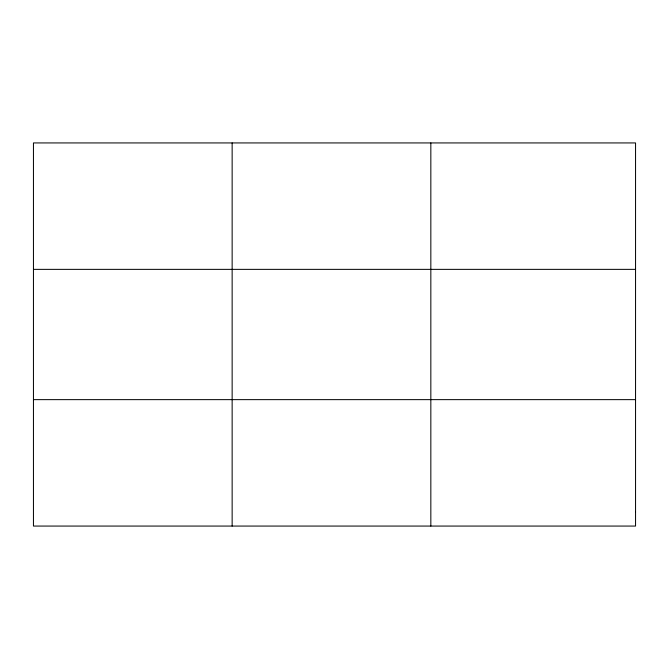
<?xml version="1.0" encoding="UTF-8"?>
<svg xmlns="http://www.w3.org/2000/svg" width="669" height="669" viewBox="0 0 669 669"><rect width="100%" height="100%" fill="white"/><g stroke="black" fill="none" stroke-linecap="round" stroke-linejoin="round"><path stroke-width="1" d="M232.143 142.932L232.143 526.068M430.836 142.932L430.836 526.068M33.45 269.364L635.55 269.364M33.45 399.636L635.55 399.636M635.55 512.019L635.55 526.068L33.45 526.068L33.45 142.932L635.55 142.932L635.55 512.019"/></g></svg>
